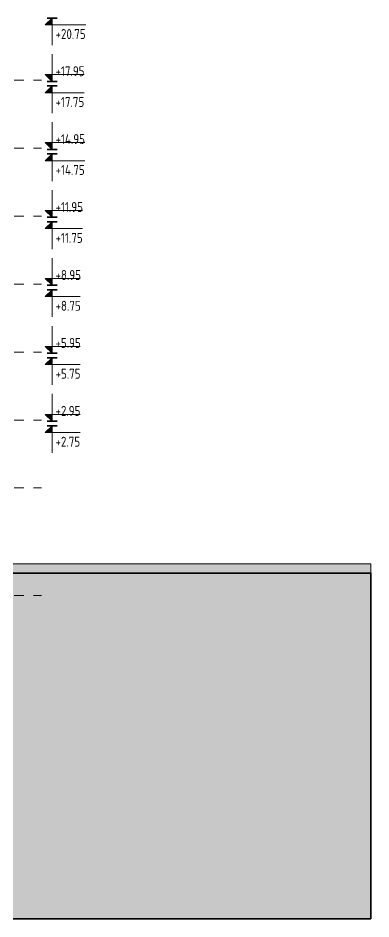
# Model space of a CAD drawing. Header units: millimetres. Extents: x 18162 to 7085488, y 72188 to 247925.
# Drawn here: x 5977845 to 5993421, y 72524 to 112306 of the extents above; entities that cross this region are included whole.
import ezdxf

# ---------------------------------------------------------------- set-up
doc = ezdxf.new("R2010")
doc.units = ezdxf.units.MM
doc.header["$MEASUREMENT"] = 0
doc.linetypes.add('Dashed', pattern=[423.333333, 211.666667, -211.666667])
doc.layers.add('Drawing & Figure', color=7, linetype='Continuous')
doc.styles.add('GENERATED_STYLE_3', font='', dxfattribs={"width": 0.8})
doc.styles.get('GENERATED_STYLE_3').set_extended_font_data('ISOCPEUR MON')

msp = doc.modelspace()

# ---------------------------------------------------------------- hatches: boundary and pattern name
at = {"linetype": 'Continuous', "lineweight": 13}
for points in [[(5979349.2, 112306.2), (5979049.2, 112006.2), (5979349.2, 112006.2)], [(5979349.2, 109506.2), (5979349.2, 109806.2), (5979049.2, 109806.2)], [(5979349.2, 109306.2), (5979049.2, 109006.2), (5979349.2, 109006.2)], [(5979349.2, 106506.2), (5979349.2, 106806.2), (5979049.2, 106806.2)], [(5979349.2, 106306.2), (5979049.2, 106006.2), (5979349.2, 106006.2)], [(5979349.2, 103506.2), (5979349.2, 103806.2), (5979049.2, 103806.2)], [(5979349.2, 103306.2), (5979049.2, 103006.2), (5979349.2, 103006.2)], [(5979349.2, 100506.2), (5979349.2, 100806.2), (5979049.2, 100806.2)], [(5979349.2, 100306.2), (5979049.2, 100006.2), (5979349.2, 100006.2)], [(5979349.2, 97506.2), (5979349.2, 97806.2), (5979049.2, 97806.2)], [(5979349.2, 97306.2), (5979049.2, 97006.2), (5979349.2, 97006.2)], [(5979349.2, 94506.2), (5979349.2, 94806.2), (5979049.2, 94806.2)], [(5979349.2, 94306.2), (5979049.2, 94006.2), (5979349.2, 94006.2)]]:
    msp.add_hatch(color=13, dxfattribs=at).paths.add_polyline_path(points)
at = {"layer": 'Drawing & Figure', "linetype": 'Continuous', "lineweight": 0}
for points in [[(5993421.1, 72524.1), (5993421.1, 87799.7), (5972278.1, 87799.7), (5955912.3, 90812.5), (5920026.1, 90812.5), (5920026.1, 72524.1)], [(5993421.1, 87799.7), (5993421.1, 88199.7), (5972275.8, 88199.7), (5972278.1, 88049), (5968873.7, 87799.7)]]:
    msp.add_hatch(color=49, dxfattribs=at).paths.add_polyline_path(points)
at = {"layer": 'Drawing & Figure', "linetype": 'Continuous', "lineweight": 35}
h = msp.add_hatch(dxfattribs=at)
h.set_pattern_fill('Render_0003', color=8, style=0, pattern_type=2)
h.set_pattern_definition([(45, (6050603.8, 92256.18), (-222.7386, 222.7386), [0, -210, 0, -315]), (110, (6051303.8, 92256.18), (296.0032, 107.7363), [0, -154, 0, -266])])
h.paths.add_polyline_path([(5993421.1, 87799.7), (5993421.1, 88199.7), (5972275.8, 88199.7), (5972278.1, 88049), (5970937.8, 87950.9)])

# ---------------------------------------------------------------- linework, layer by layer
at = {"color": 13, "linetype": 'Continuous', "lineweight": 13}
for p, q in [((5979349.2, 112306.2), (5979049.2, 112006.2)), ((5979349.2, 112306.2), (5979349.2, 111106.2)), ((5979049.2, 112006.2), (5979349.2, 112006.2)), ((5979349.2, 112006.2), (5980834.1, 112006.2)), ((5979349.2, 109506.2), (5979349.2, 110706.2)), ((5979349.2, 109506.2), (5979049.2, 109806.2)), ((5979049.2, 109806.2), (5979349.2, 109806.2)), ((5979349.2, 109806.2), (5980763.8, 109806.2)), ((5979349.2, 109306.2), (5979049.2, 109006.2)), ((5979049.2, 109006.2), (5979349.2, 109006.2)), ((5979349.2, 109306.2), (5979349.2, 108106.2)), ((5979349.2, 109006.2), (5980763.8, 109006.2)), ((5979349.2, 106506.2), (5979349.2, 107706.2)), ((5979349.2, 106506.2), (5979049.2, 106806.2)), ((5979049.2, 106806.2), (5979349.2, 106806.2)), ((5979349.2, 106806.2), (5980799, 106806.2)), ((5979349.2, 106306.2), (5979049.2, 106006.2)), ((5979349.2, 106306.2), (5979349.2, 105106.2)), ((5979049.2, 106006.2), (5979349.2, 106006.2)), ((5979349.2, 106006.2), (5980799, 106006.2)), ((5979349.2, 103506.2), (5979349.2, 104706.2)), ((5979349.2, 103506.2), (5979049.2, 103806.2)), ((5979049.2, 103806.2), (5979349.2, 103806.2)), ((5979349.2, 103806.2), (5980693.6, 103806.2)), ((5979349.2, 103306.2), (5979049.2, 103006.2)), ((5979349.2, 103306.2), (5979349.2, 102106.2)), ((5979049.2, 103006.2), (5979349.2, 103006.2)), ((5979349.2, 103006.2), (5980693.6, 103006.2)), ((5979349.2, 100506.2), (5979349.2, 101706.2)), ((5979349.2, 100506.2), (5979049.2, 100806.2)), ((5979049.2, 100806.2), (5979349.2, 100806.2)), ((5979349.2, 100806.2), (5980588.2, 100806.2)), ((5979349.2, 100306.2), (5979049.2, 100006.2)), ((5979349.2, 100306.2), (5979349.2, 99106.2)), ((5979049.2, 100006.2), (5979349.2, 100006.2)), ((5979349.2, 100006.2), (5980588.2, 100006.2)), ((5979349.2, 97506.2), (5979349.2, 98706.2)), ((5979349.2, 97506.2), (5979049.2, 97806.2)), ((5979049.2, 97806.2), (5979349.2, 97806.2)), ((5979349.2, 97806.2), (5980588.2, 97806.2)), ((5979349.2, 97306.2), (5979049.2, 97006.2)), ((5979349.2, 97306.2), (5979349.2, 96106.2)), ((5979049.2, 97006.2), (5979349.2, 97006.2)), ((5979349.2, 97006.2), (5980588.2, 97006.2)), ((5979349.2, 94506.2), (5979349.2, 95706.2)), ((5979349.2, 94506.2), (5979049.2, 94806.2)), ((5979049.2, 94806.2), (5979349.2, 94806.2)), ((5979349.2, 94806.2), (5980588.2, 94806.2)), ((5979349.2, 94306.2), (5979049.2, 94006.2)), ((5979349.2, 94306.2), (5979349.2, 93106.2)), ((5979049.2, 94006.2), (5979349.2, 94006.2)), ((5979349.2, 94006.2), (5980588.2, 94006.2))]:
    msp.add_line(p, q, dxfattribs=at)
at = {"color": 12, "linetype": 'Continuous', "lineweight": 35}
for p, q in [((5979349.2, 112306.2), (5979124.2, 112306.2)), ((5979349.2, 112306.2), (5979574.2, 112306.2)), ((5979349.2, 109506.2), (5979124.2, 109506.2)), ((5979349.2, 109506.2), (5979574.2, 109506.2)), ((5979349.2, 109306.2), (5979124.2, 109306.2)), ((5979349.2, 109306.2), (5979574.2, 109306.2)), ((5979349.2, 106506.2), (5979124.2, 106506.2)), ((5979349.2, 106306.2), (5979124.2, 106306.2)), ((5979349.2, 106506.2), (5979574.2, 106506.2)), ((5979349.2, 106306.2), (5979574.2, 106306.2)), ((5979349.2, 103506.2), (5979124.2, 103506.2)), ((5979349.2, 103506.2), (5979574.2, 103506.2)), ((5979349.2, 103306.2), (5979124.2, 103306.2)), ((5979349.2, 103306.2), (5979574.2, 103306.2)), ((5979349.2, 100506.2), (5979124.2, 100506.2)), ((5979349.2, 100306.2), (5979124.2, 100306.2)), ((5979349.2, 100506.2), (5979574.2, 100506.2)), ((5979349.2, 100306.2), (5979574.2, 100306.2)), ((5979349.2, 97506.2), (5979124.2, 97506.2)), ((5979349.2, 97506.2), (5979574.2, 97506.2)), ((5979349.2, 97306.2), (5979124.2, 97306.2)), ((5979349.2, 97306.2), (5979574.2, 97306.2)), ((5979349.2, 94506.2), (5979124.2, 94506.2)), ((5979349.2, 94306.2), (5979124.2, 94306.2)), ((5979349.2, 94506.2), (5979574.2, 94506.2)), ((5979349.2, 94306.2), (5979574.2, 94306.2))]:
    msp.add_line(p, q, dxfattribs=at)
at = {"color": 8, "linetype": 'Dashed', "lineweight": 13, "ltscale": 2}
for p, q in [((5948046.5, 109556.2), (5978885, 109556.2)), ((5948046.5, 106556.2), (5978885, 106556.2)), ((5948046.5, 103556.2), (5978885, 103556.2)), ((5948046.5, 100556.2), (5978885, 100556.2)), ((5948046.5, 97556.2), (5978885, 97556.2)), ((5948046.5, 94556.2), (5978885, 94556.2)), ((5948046.5, 91556.2), (5978885, 91556.2)), ((5948046.5, 86806.2), (5978885, 86806.2))]:
    msp.add_line(p, q, dxfattribs=at)
at = {"layer": 'Drawing & Figure', "color": 7, "linetype": 'Continuous', "lineweight": 35, "flags": 128}
msp.add_lwpolyline([(5993421.1, 72524.1), (5993421.1, 87799.7), (5972278.1, 87799.7), (5955912.3, 90812.5), (5920026.1, 90812.5), (5920026.1, 72524.1)], close=True, dxfattribs=at)
at = {"layer": 'Drawing & Figure', "color": 7, "linetype": 'Continuous', "lineweight": 13}
msp.add_lwpolyline([(5970937.8, 87950.9), (5972278.1, 88049), (5972275.8, 88199.7), (5993421.1, 88199.7), (5993421.1, 87799.7)], dxfattribs=at)

# ---------------------------------------------------------------- texts
at = {"color": 13, "lineweight": 13, "char_height": 440, "attachment_point": 7, "style": 'GENERATED_STYLE_3'}
for s, insert in [('\\A1;{\\pql;\\fISOCPEUR MON|b0|i0|c0|p0;\\W0.800000;+20.75}', (5979499.2, 111378.4)), ('\\A1;{\\pql;\\fISOCPEUR MON|b0|i0|c0|p0;\\W0.800000;+17.95}', (5979499.2, 109738.4)), ('\\A1;{\\pql;\\fISOCPEUR MON|b0|i0|c0|p0;\\W0.800000;+17.75}', (5979499.2, 108378.4)), ('\\A1;{\\pql;\\fISOCPEUR MON|b0|i0|c0|p0;\\W0.800000;+14.95}', (5979499.2, 106738.4)), ('\\A1;{\\pql;\\fISOCPEUR MON|b0|i0|c0|p0;\\W0.800000;+14.75}', (5979499.2, 105378.4)), ('\\A1;{\\pql;\\fISOCPEUR MON|b0|i0|c0|p0;\\W0.800000;+11.95}', (5979499.2, 103738.4)), ('\\A1;{\\pql;\\fISOCPEUR MON|b0|i0|c0|p0;\\W0.800000;+11.75}', (5979499.2, 102378.4)), ('\\A1;{\\pql;\\fISOCPEUR MON|b0|i0|c0|p0;\\W0.800000;+8.95}', (5979499.2, 100738.4)), ('\\A1;{\\pql;\\fISOCPEUR MON|b0|i0|c0|p0;\\W0.800000;+8.75}', (5979499.2, 99378.4)), ('\\A1;{\\pql;\\fISOCPEUR MON|b0|i0|c0|p0;\\W0.800000;+5.95}', (5979499.2, 97738.4)), ('\\A1;{\\pql;\\fISOCPEUR MON|b0|i0|c0|p0;\\W0.800000;+5.75}', (5979499.2, 96378.4)), ('\\A1;{\\pql;\\fISOCPEUR MON|b0|i0|c0|p0;\\W0.800000;+2.95}', (5979499.2, 94738.4)), ('\\A1;{\\pql;\\fISOCPEUR MON|b0|i0|c0|p0;\\W0.800000;+2.75}', (5979499.2, 93378.4))]:
    msp.add_mtext(s, dxfattribs=dict(at, insert=insert))

doc.saveas('drawing.dxf')
